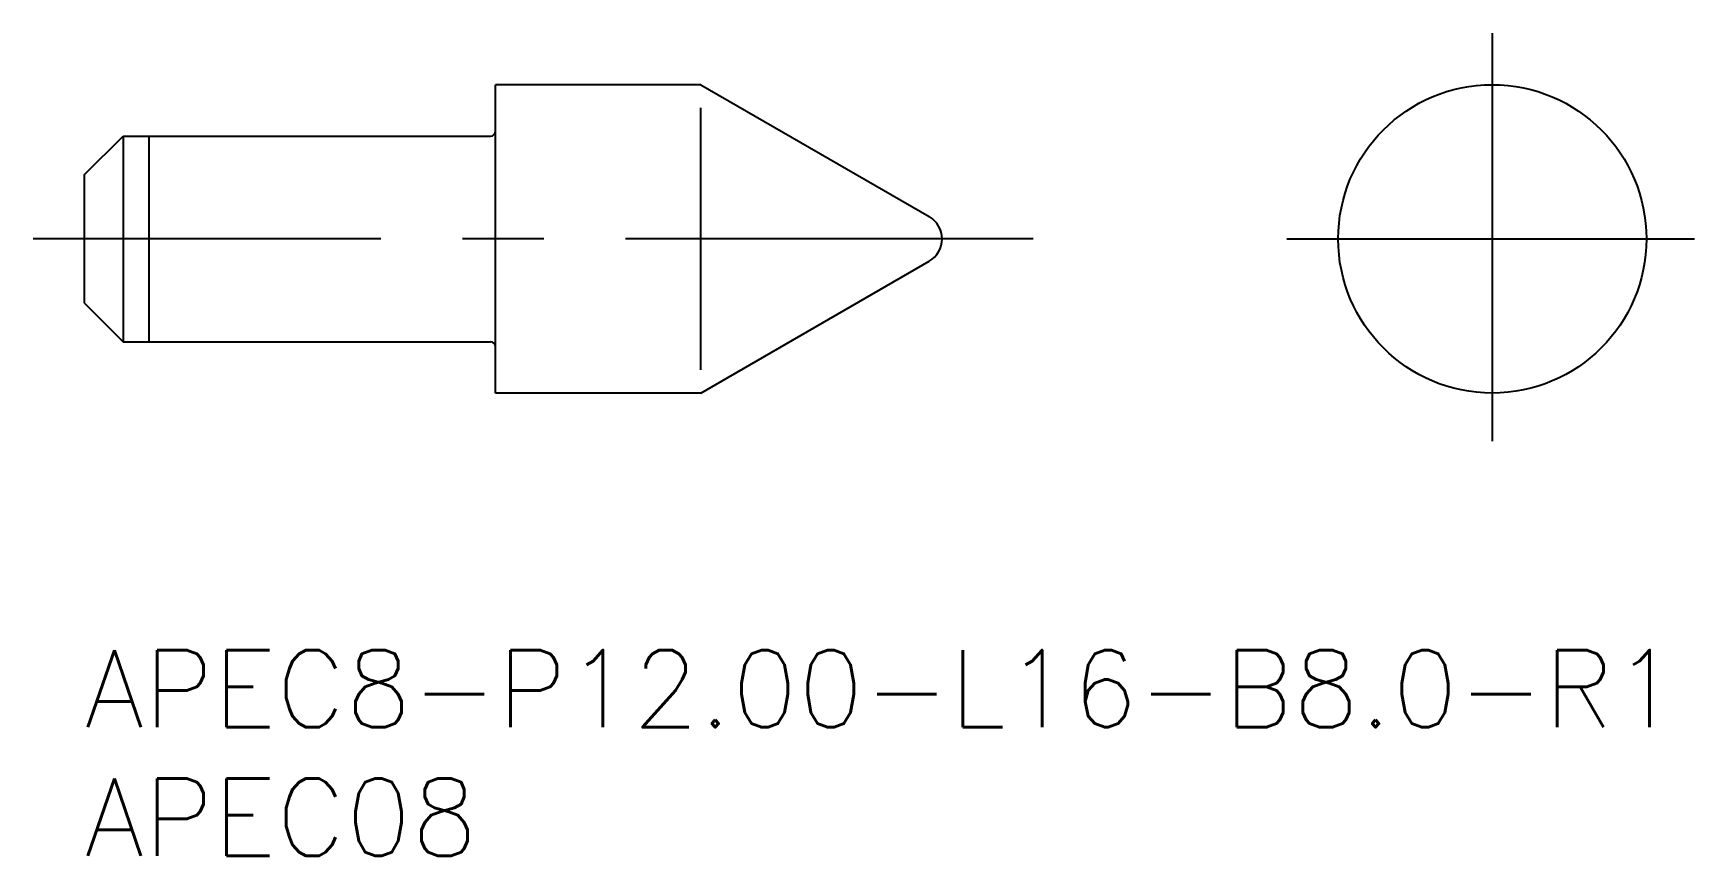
# Model space of a CAD drawing. Extents: x -2 to 62.8, y -8 to 24.
import ezdxf

# ---------------------------------------------------------------- set-up
doc = ezdxf.new("R2010")
doc.units = 0
doc.header["$LTSCALE"] = 0.5
doc.linetypes.add('CENTER', pattern=[50.8, 31.75, -6.35, 6.35, -6.35])
for name, color, linetype in [('MSM_CENTER', 1, 'CENTER'), ('MSM_CONTINUOUS', 7, 'CONTINUOUS'), ('MSM_NARROW', 5, 'CONTINUOUS'), ('MSM_PART_NUMBER', 7, 'CONTINUOUS')]:
    doc.layers.add(name, color=color, linetype=linetype)
doc.styles.get("Standard").update_dxf_attribs({"font": 'txt.shx', "height": 1.5, "bigfont": 'bigfont.shx'})

# ---------------------------------------------------------------- blocks, each defined once
blk = doc.blocks.new('*U14')
at = {"layer": 'MSM_PART_NUMBER'}
blk.add_text('APEC8-P12.00-L16-B8.0-R1', height=3, dxfattribs=at).set_placement((0, -3))
blk = doc.blocks.new('*U15')
at = {"layer": 'MSM_PART_NUMBER'}
blk.add_text('APEC08', height=3, dxfattribs=at).set_placement((0, -8))

msp = doc.modelspace()

# ---------------------------------------------------------------- linework, layer by layer
at = {"layer": 'MSM_CENTER'}
for p, q in [((54.818, 24), (54.818, 8)), ((36.936, 16), (-2, 16)), ((46.818, 16), (62.818, 16))]:
    msp.add_line(p, q, dxfattribs=at)
at = {"layer": 'MSM_CONTINUOUS'}
for p, q in [((16, 10), (16, 22)), ((24, 22), (16, 22)), ((24, 22), (32.892, 16.866)), ((0, 18.5), (1.5, 20)), ((1.5, 20), (1.5, 12)), ((1.5, 20), (15.8, 20)), ((0, 13.5), (0, 18.5)), ((24, 10), (32.892, 15.134)), ((0, 13.5), (1.5, 12)), ((1.5, 12), (15.8, 12)), ((24, 10), (16, 10))]:
    msp.add_line(p, q, dxfattribs=at)
msp.add_circle((54.818, 16), 6, dxfattribs=at)
for centre, radius, start, end in [((15.8, 20.2), 0.2, 270, 0), ((32.392, 16), 1, 300, 60), ((15.8, 11.8), 0.2, 0, 90)]:
    msp.add_arc(centre, radius, start, end, dxfattribs=at)
at = {"layer": 'MSM_NARROW'}
for p, q in [((24, 10.901), (24, 21.099)), ((2.5, 20), (2.5, 12))]:
    msp.add_line(p, q, dxfattribs=at)

# ---------------------------------------------------------------- block references
at = {"layer": 'MSM_CONTINUOUS'}
for name in ['*U14', '*U15']:
    msp.add_blockref(name, (0, 0), dxfattribs=at)

doc.saveas('drawing.dxf')
